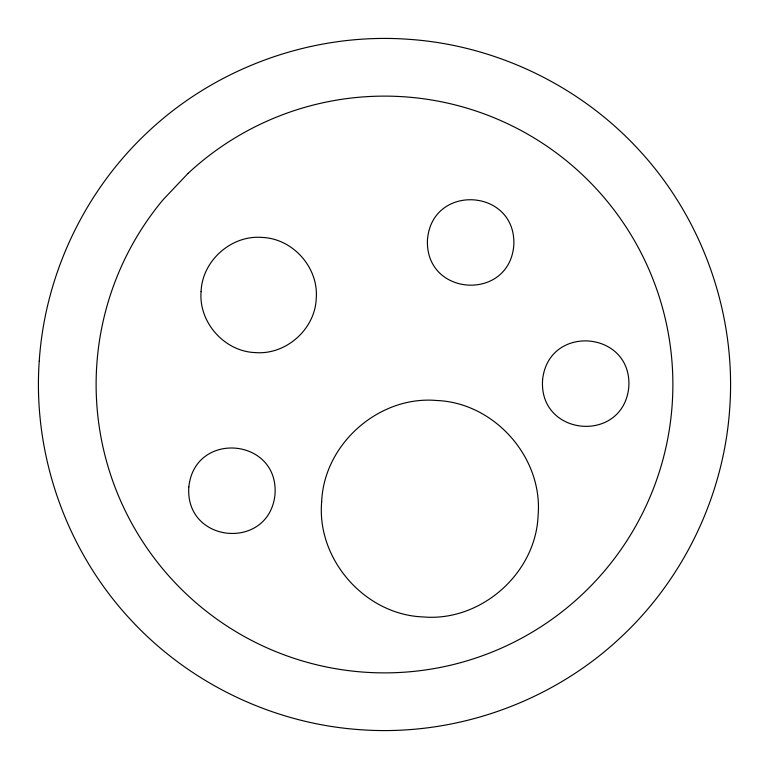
<?xml version="1.0" encoding="UTF-8"?>
<svg xmlns="http://www.w3.org/2000/svg" width="769" height="769" viewBox="0 0 769 769"><rect width="100%" height="100%" fill="white"/><g stroke="black" fill="none" stroke-linecap="round" stroke-linejoin="round"><path stroke-width="1.15" d="M427.458 239.976C425.094 296.872 509.664 301.727 513.827 244.936C516.191 188.04 431.62 183.185 427.458 239.976M201.084 291.605C198.508 322.326 224.442 351.529 255.26 352.587C285.981 355.163 315.175 329.219 316.232 298.41C318.808 267.689 292.874 238.486 262.056 237.429C231.334 234.853 202.141 260.797 201.084 291.605M321.663 501.907C316.597 559.649 365.15 614.719 423.065 616.93C480.808 621.996 535.878 573.443 538.089 515.518C543.154 457.786 494.602 402.706 436.686 400.495C378.944 395.429 323.864 443.982 321.663 501.907M39.238 361.142C32.596 455.306 66.634 551.267 131.124 620.199C190.328 684.074 274.235 724.042 361.142 729.762C455.306 736.404 551.267 702.366 620.199 637.876C684.074 578.673 724.042 494.765 729.762 407.858C736.404 313.694 702.366 217.733 637.876 148.802C578.673 84.926 494.765 44.958 407.858 39.238C313.694 32.596 217.733 66.634 148.802 131.124C84.926 190.328 44.958 274.235 39.238 361.142M188.828 487.008C184.82 543.808 269.217 551.104 275.014 494.457C279.022 437.648 194.634 430.352 188.828 487.008M542.587 379.896C538.579 436.696 622.977 444.001 628.773 387.345C632.781 330.545 548.393 323.24 542.587 379.896M188.088 173.352L163.172 199.632A288.375 288.375 0 0 0 323.211 666.29A288.375 288.375 0 0 0 662.618 308.263A288.375 288.375 0 0 0 188.088 173.352"/></g></svg>
